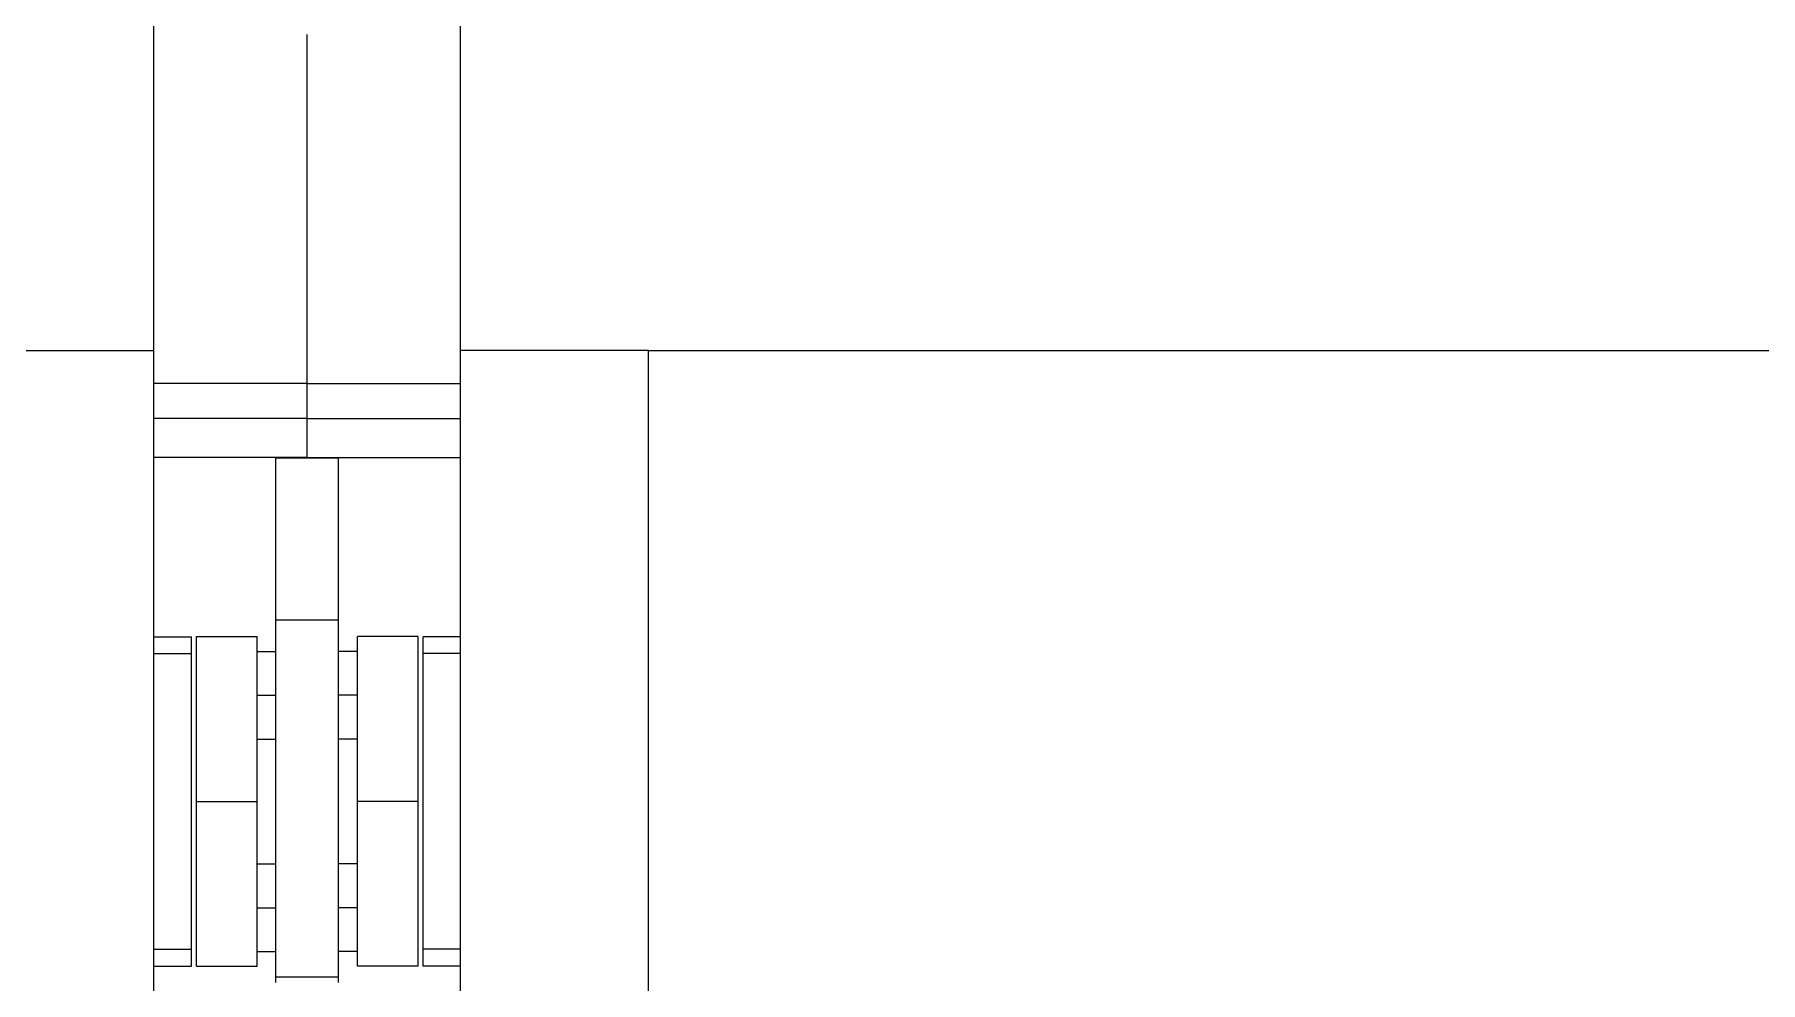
# Model space of a CAD drawing. Header units: millimetres. Extents: x -46169 to 237885, y -84465 to 18123.
# Drawn here: x 165883.6 to 166159.2, y -80604.2 to -80452.9 of the extents above; entities that cross this region are included whole.
import ezdxf

# ---------------------------------------------------------------- set-up
doc = ezdxf.new("R2010")
doc.units = ezdxf.units.MM
doc.header["$MEASUREMENT"] = 0
doc.linetypes.add('Wipeout_Contour', pattern=[1000, 0, -1000])
doc.layers.add('New_A-20-M_Floor_Slab', color=7, linetype='Continuous')
doc.layers.add('New_A-35-M_FFE_Fixed', color=7, linetype='Continuous')
doc.layers.add('New_A-35-M_FFE_Fixed_Pen_No__1', color=7, linetype='Continuous', lineweight=13)
doc.layers.add('New_A-35-M_FFE_Fixed_Pen_No__93', color=8, linetype='Continuous', lineweight=13)

# ---------------------------------------------------------------- blocks, each defined once
blk = doc.blocks.new('Section Elem_134_3', base_point=(129666.67, -84332.61))
at = {"color": 254, "linetype": 'Wipeout_Contour', "lineweight": 0, "ltscale": 2951090.081569894}
blk.add_wipeout([(165902.61, -80601.62), (165902.61, -80615.11), (165922.11, -80615.11), (165922.11, -80599.29), (165919.11, -80599.29), (165919.11, -80601.65), (165909.42, -80601.65), (165909.42, -80549.01), (165919.11, -80549.01), (165919.11, -80551.38), (165922.11, -80551.38), (165922.11, -80520.4), (165902.61, -80520.4), (165902.61, -80549.04), (165908.61, -80549.04), (165908.61, -80601.62)], dxfattribs=at).dxf.layer = 'New_A-20-M_Floor_Slab'
at = {"color": 254, "linetype": 'Wipeout_Contour', "lineweight": 0, "ltscale": 2951491.41101652}
blk.add_wipeout([(165932.11, -80599.29), (165932.11, -80615.11), (165951.61, -80615.11), (165951.61, -80601.62), (165945.61, -80601.62), (165945.61, -80549.04), (165951.61, -80549.04), (165951.61, -80520.4), (165932.11, -80520.4), (165932.11, -80551.38), (165935.11, -80551.38), (165935.11, -80549.01), (165944.8, -80549.01), (165944.8, -80601.65), (165935.11, -80601.65), (165935.11, -80599.29)], dxfattribs=at).dxf.layer = 'New_A-20-M_Floor_Slab'
at = {"color": 254, "linetype": 'Wipeout_Contour', "lineweight": 0, "ltscale": 737802.494623}
blk.add_wipeout([(165919.11, -80565.38), (165919.11, -80585.29), (165922.11, -80585.29), (165922.11, -80565.38)], dxfattribs=at).dxf.layer = 'New_A-20-M_Floor_Slab'
at = {"color": 254, "linetype": 'Wipeout_Contour', "lineweight": 0, "ltscale": 737849.271083}
blk.add_wipeout([(165932.11, -80565.38), (165932.11, -80585.29), (165935.11, -80585.29), (165935.11, -80565.38)], dxfattribs=at).dxf.layer = 'New_A-20-M_Floor_Slab'
blk = doc.blocks.new('Section Elem_148_3', base_point=(129666.67, -84332.61))
at = {"color": 254, "linetype": 'Wipeout_Contour', "lineweight": 0, "ltscale": 922162.260808}
blk.add_wipeout([(165927.11, -80520.4), (165922.11, -80520.4), (165922.11, -80520.48), (165932.11, -80520.48), (165932.11, -80520.4)], dxfattribs=at).dxf.layer = 'New_A-35-M_FFE_Fixed'
at = {"color": 254, "linetype": 'Wipeout_Contour', "lineweight": 0, "ltscale": 737758.970292}
blk.add_wipeout([(165932.11, -80538.96), (165932.11, -80535.1), (165922.11, -80535.1), (165922.11, -80538.96)], dxfattribs=at).dxf.layer = 'New_A-35-M_FFE_Fixed'
at = {"color": 254, "linetype": 'Wipeout_Contour', "lineweight": 0, "ltscale": 737703.039764}
blk.add_wipeout([(165902.61, -80549.56), (165908.61, -80549.56), (165908.61, -80549.04), (165902.61, -80549.04)], dxfattribs=at).dxf.layer = 'New_A-35-M_FFE_Fixed'
at = {"color": 254, "linetype": 'Wipeout_Contour', "lineweight": 0, "ltscale": 922204.699351}
blk.add_wipeout([(165919.11, -80553.43), (165922.11, -80553.43), (165922.11, -80552.92), (165922.11, -80551.91), (165919.11, -80551.91)], dxfattribs=at).dxf.layer = 'New_A-35-M_FFE_Fixed'
at = {"color": 254, "linetype": 'Wipeout_Contour', "lineweight": 0, "ltscale": 737770.528839}
blk.add_wipeout([(165919.11, -80555.7), (165919.11, -80558.38), (165922.11, -80558.38), (165922.11, -80555.7)], dxfattribs=at).dxf.layer = 'New_A-35-M_FFE_Fixed'
at = {"color": 254, "linetype": 'Wipeout_Contour', "lineweight": 0, "ltscale": 737782.842107}
blk.add_wipeout([(165919.11, -80564.84), (165922.11, -80564.84), (165922.11, -80563.33), (165919.11, -80563.33)], dxfattribs=at).dxf.layer = 'New_A-35-M_FFE_Fixed'
at = {"color": 254, "linetype": 'Wipeout_Contour', "lineweight": 0, "ltscale": 737825.458228}
blk.add_wipeout([(165919.11, -80587.34), (165919.11, -80589.61), (165922.11, -80589.61), (165922.11, -80587.34)], dxfattribs=at).dxf.layer = 'New_A-35-M_FFE_Fixed'
at = {"color": 254, "linetype": 'Wipeout_Contour', "lineweight": 0, "ltscale": 737838.790276}
blk.add_wipeout([(165919.11, -80594.97), (165919.11, -80597.24), (165922.11, -80597.24), (165922.11, -80594.97)], dxfattribs=at).dxf.layer = 'New_A-35-M_FFE_Fixed'
at = {"color": 254, "linetype": 'Wipeout_Contour', "lineweight": 0, "ltscale": 737794.016519}
blk.add_wipeout([(165908.61, -80601.11), (165902.61, -80601.11), (165902.61, -80601.62), (165908.61, -80601.62)], dxfattribs=at).dxf.layer = 'New_A-35-M_FFE_Fixed'
at = {"color": 254, "linetype": 'Wipeout_Contour', "lineweight": 0, "ltscale": 737875.593124}
blk.add_wipeout([(165922.11, -80603.32), (165922.11, -80604.23), (165932.11, -80604.23), (165932.11, -80603.32)], dxfattribs=at).dxf.layer = 'New_A-35-M_FFE_Fixed'
at = {"color": 254, "linetype": 'Wipeout_Contour', "lineweight": 0, "ltscale": 737734.626789}
blk.add_wipeout([(165932.11, -80525.7), (165932.11, -80520.48), (165922.11, -80520.48), (165922.11, -80525.7)], dxfattribs=at).dxf.layer = 'New_A-35-M_FFE_Fixed'
at = {"color": 254, "linetype": 'Wipeout_Contour', "lineweight": 0, "ltscale": 737751.690749}
blk.add_wipeout([(165932.11, -80535.1), (165932.11, -80530.63), (165922.11, -80530.63), (165922.11, -80535.1)], dxfattribs=at).dxf.layer = 'New_A-35-M_FFE_Fixed'
at = {"color": 254, "linetype": 'Wipeout_Contour', "lineweight": 0, "ltscale": 737765.094683}
blk.add_wipeout([(165932.11, -80542.11), (165932.11, -80538.96), (165922.11, -80538.96), (165922.11, -80542.11)], dxfattribs=at).dxf.layer = 'New_A-35-M_FFE_Fixed'
at = {"color": 254, "linetype": 'Wipeout_Contour', "lineweight": 0, "ltscale": 737761.105232}
blk.add_wipeout([(165919.11, -80551.91), (165922.11, -80551.91), (165922.11, -80551.38), (165919.11, -80551.38)], dxfattribs=at).dxf.layer = 'New_A-35-M_FFE_Fixed'
at = {"color": 254, "linetype": 'Wipeout_Contour', "lineweight": 0, "ltscale": 737766.205191}
blk.add_wipeout([(165919.11, -80553.43), (165919.11, -80555.7), (165922.11, -80555.7), (165922.11, -80553.43)], dxfattribs=at).dxf.layer = 'New_A-35-M_FFE_Fixed'
at = {"color": 254, "linetype": 'Wipeout_Contour', "lineweight": 0, "ltscale": 737779.532698}
blk.add_wipeout([(165922.11, -80561.05), (165919.11, -80561.05), (165919.11, -80563.33), (165922.11, -80563.33)], dxfattribs=at).dxf.layer = 'New_A-35-M_FFE_Fixed'
at = {"color": 254, "linetype": 'Wipeout_Contour', "lineweight": 0, "ltscale": 737784.63317}
blk.add_wipeout([(165919.11, -80564.84), (165919.11, -80565.38), (165922.11, -80565.38), (165922.11, -80564.84)], dxfattribs=at).dxf.layer = 'New_A-35-M_FFE_Fixed'
at = {"color": 254, "linetype": 'Wipeout_Contour', "lineweight": 0, "ltscale": 737822.147992}
blk.add_wipeout([(165919.11, -80587.34), (165922.11, -80587.34), (165922.11, -80585.82), (165919.11, -80585.82)], dxfattribs=at).dxf.layer = 'New_A-35-M_FFE_Fixed'
at = {"color": 254, "linetype": 'Wipeout_Contour', "lineweight": 0, "ltscale": 737834.464942}
blk.add_wipeout([(165919.11, -80592.29), (165919.11, -80594.97), (165922.11, -80594.97), (165922.11, -80592.29)], dxfattribs=at).dxf.layer = 'New_A-35-M_FFE_Fixed'
at = {"color": 254, "linetype": 'Wipeout_Contour', "lineweight": 0, "ltscale": 922303.284828}
blk.add_wipeout([(165922.11, -80597.24), (165919.11, -80597.24), (165919.11, -80598.75), (165922.11, -80598.75), (165922.11, -80597.66)], dxfattribs=at).dxf.layer = 'New_A-35-M_FFE_Fixed'
at = {"color": 254, "linetype": 'Wipeout_Contour', "lineweight": 0, "ltscale": 737791.679471}
blk.add_wipeout([(165908.61, -80598.94), (165902.61, -80598.94), (165902.61, -80601.11), (165908.61, -80601.11)], dxfattribs=at).dxf.layer = 'New_A-35-M_FFE_Fixed'
at = {"color": 254, "linetype": 'Wipeout_Contour', "lineweight": 0, "ltscale": 737743.488834}
blk.add_wipeout([(165932.11, -80525.7), (165922.11, -80525.7), (165922.11, -80530.63), (165932.11, -80530.63)], dxfattribs=at).dxf.layer = 'New_A-35-M_FFE_Fixed'
at = {"color": 254, "linetype": 'Wipeout_Contour', "lineweight": 0, "ltscale": 737769.868057}
blk.add_wipeout([(165932.11, -80544.43), (165932.11, -80542.11), (165922.11, -80542.11), (165922.11, -80544.43)], dxfattribs=at).dxf.layer = 'New_A-35-M_FFE_Fixed'
at = {"color": 254, "linetype": 'Wipeout_Contour', "lineweight": 0, "ltscale": 737748.527186}
blk.add_wipeout([(165908.61, -80598.94), (165908.61, -80551.72), (165902.61, -80551.72), (165902.61, -80598.94)], dxfattribs=at).dxf.layer = 'New_A-35-M_FFE_Fixed'
at = {"color": 254, "linetype": 'Wipeout_Contour', "lineweight": 0, "ltscale": 737775.208837}
blk.add_wipeout([(165919.11, -80558.38), (165919.11, -80561.05), (165922.11, -80561.05), (165922.11, -80558.38)], dxfattribs=at).dxf.layer = 'New_A-35-M_FFE_Fixed'
at = {"color": 254, "linetype": 'Wipeout_Contour', "lineweight": 0, "ltscale": 737820.356529}
blk.add_wipeout([(165919.11, -80585.29), (165919.11, -80585.82), (165922.11, -80585.82), (165922.11, -80585.29)], dxfattribs=at).dxf.layer = 'New_A-35-M_FFE_Fixed'
at = {"color": 254, "linetype": 'Wipeout_Contour', "lineweight": 0, "ltscale": 922288.395717}
blk.add_wipeout([(165919.11, -80589.61), (165919.11, -80592.29), (165922.11, -80592.29), (165922.11, -80591.39), (165922.11, -80589.61)], dxfattribs=at).dxf.layer = 'New_A-35-M_FFE_Fixed'
at = {"color": 254, "linetype": 'Wipeout_Contour', "lineweight": 0, "ltscale": 737843.892487}
blk.add_wipeout([(165919.11, -80598.75), (165919.11, -80599.29), (165922.11, -80599.29), (165922.11, -80598.75)], dxfattribs=at).dxf.layer = 'New_A-35-M_FFE_Fixed'
at = {"color": 254, "linetype": 'Wipeout_Contour', "lineweight": 0, "ltscale": 737773.137744}
blk.add_wipeout([(165932.11, -80545.85), (165932.11, -80544.43), (165922.11, -80544.43), (165922.11, -80545.85)], dxfattribs=at).dxf.layer = 'New_A-35-M_FFE_Fixed'
at = {"color": 254, "linetype": 'Wipeout_Contour', "lineweight": 0, "ltscale": 737705.375646}
blk.add_wipeout([(165902.61, -80551.72), (165908.61, -80551.72), (165908.61, -80549.56), (165902.61, -80549.56)], dxfattribs=at).dxf.layer = 'New_A-35-M_FFE_Fixed'
at = {"color": 254, "linetype": 'Wipeout_Contour', "lineweight": 0, "ltscale": 737794.858609}
blk.add_wipeout([(165932.11, -80561.63), (165932.11, -80553.51), (165922.11, -80553.51), (165922.11, -80561.63)], dxfattribs=at).dxf.layer = 'New_A-35-M_FFE_Fixed'
at = {"color": 254, "linetype": 'Wipeout_Contour', "lineweight": 0, "ltscale": 737845.626089}
blk.add_wipeout([(165922.11, -80591.39), (165932.11, -80591.39), (165932.11, -80581.87), (165922.11, -80581.87)], dxfattribs=at).dxf.layer = 'New_A-35-M_FFE_Fixed'
at = {"color": 254, "linetype": 'Wipeout_Contour', "lineweight": 0, "ltscale": 737804.732003}
blk.add_wipeout([(165919.11, -80593.94), (165919.11, -80585.4), (165909.42, -80585.4), (165909.42, -80593.94)], dxfattribs=at).dxf.layer = 'New_A-35-M_FFE_Fixed'
at = {"color": 254, "linetype": 'Wipeout_Contour', "lineweight": 0, "ltscale": 737865.955752}
blk.add_wipeout([(165932.11, -80598.86), (165932.11, -80597.66), (165922.11, -80597.66), (165922.11, -80598.86)], dxfattribs=at).dxf.layer = 'New_A-35-M_FFE_Fixed'
at = {"layer": 'New_A-35-M_FFE_Fixed_Pen_No__93', "linetype": 'Continuous'}
blk.add_line((165919.11, -80592.29), (165922.11, -80592.29), dxfattribs=at)
at = {"color": 254, "linetype": 'Wipeout_Contour', "lineweight": 0, "ltscale": 737683.803435}
blk.add_wipeout([(165902.61, -80503.33), (165872.61, -80503.33), (165872.61, -80647.33), (165902.61, -80647.33)], dxfattribs=at).dxf.layer = 'New_A-35-M_FFE_Fixed'
at = {"color": 254, "linetype": 'Wipeout_Contour', "lineweight": 0, "ltscale": 737774.799158}
blk.add_wipeout([(165932.11, -80546.33), (165932.11, -80545.85), (165922.11, -80545.85), (165922.11, -80546.33)], dxfattribs=at).dxf.layer = 'New_A-35-M_FFE_Fixed'
at = {"color": 254, "linetype": 'Wipeout_Contour', "lineweight": 0, "ltscale": 737828.251169}
blk.add_wipeout([(165932.11, -80581.87), (165932.11, -80571.51), (165922.11, -80571.51), (165922.11, -80581.87)], dxfattribs=at).dxf.layer = 'New_A-35-M_FFE_Fixed'
at = {"color": 254, "linetype": 'Wipeout_Contour', "lineweight": 0, "ltscale": 737788.470107}
blk.add_wipeout([(165919.11, -80575.33), (165909.42, -80575.33), (165909.42, -80585.4), (165919.11, -80585.4)], dxfattribs=at).dxf.layer = 'New_A-35-M_FFE_Fixed'
at = {"color": 254, "linetype": 'Wipeout_Contour', "lineweight": 0, "ltscale": 737817.179301}
blk.add_wipeout([(165909.42, -80593.94), (165909.42, -80599.65), (165919.11, -80599.65), (165919.11, -80593.94)], dxfattribs=at).dxf.layer = 'New_A-35-M_FFE_Fixed'
at = {"color": 254, "linetype": 'Wipeout_Contour', "lineweight": 0, "ltscale": 737870.90081}
blk.add_wipeout([(165932.11, -80603.32), (165932.11, -80598.86), (165922.11, -80598.86), (165922.11, -80603.32)], dxfattribs=at).dxf.layer = 'New_A-35-M_FFE_Fixed'
at = {"layer": 'New_A-35-M_FFE_Fixed_Pen_No__93', "linetype": 'Continuous'}
for p, q in [((165909.42, -80593.94), (165909.42, -80585.4)), ((165919.11, -80585.29), (165922.11, -80585.29)), ((165919.11, -80593.94), (165919.11, -80585.4))]:
    blk.add_line(p, q, dxfattribs=at)
at = {"color": 254, "linetype": 'Wipeout_Contour', "lineweight": 0, "ltscale": 1104929.936406459}
blk.add_wipeout([(165401.61, -80346.96), (165401.61, -80503.33), (165431.61, -80503.33), (165872.61, -80503.33), (165902.61, -80503.33), (165902.61, -80346.96)], dxfattribs=at).dxf.layer = 'New_A-35-M_FFE_Fixed'
at = {"color": 254, "linetype": 'Wipeout_Contour', "lineweight": 0, "ltscale": 737669.418372}
blk.add_wipeout([(165902.61, -80511.45), (165927.11, -80511.45), (165927.11, -80510.54), (165902.61, -80510.54)], dxfattribs=at).dxf.layer = 'New_A-35-M_FFE_Fixed'
at = {"color": 254, "linetype": 'Wipeout_Contour', "lineweight": 0, "ltscale": 737680.412828}
blk.add_wipeout([(165902.61, -80520.4), (165927.11, -80520.4), (165927.11, -80514.18), (165902.61, -80514.18)], dxfattribs=at).dxf.layer = 'New_A-35-M_FFE_Fixed'
at = {"color": 254, "linetype": 'Wipeout_Contour', "lineweight": 0, "ltscale": 737776.838181}
blk.add_wipeout([(165922.11, -80546.33), (165922.11, -80548.19), (165932.11, -80548.19), (165932.11, -80546.33)], dxfattribs=at).dxf.layer = 'New_A-35-M_FFE_Fixed'
at = {"color": 254, "linetype": 'Wipeout_Contour', "lineweight": 0, "ltscale": 737810.574894}
blk.add_wipeout([(165922.11, -80571.51), (165932.11, -80571.51), (165932.11, -80561.63), (165922.11, -80561.63)], dxfattribs=at).dxf.layer = 'New_A-35-M_FFE_Fixed'
at = {"color": 254, "linetype": 'Wipeout_Contour', "lineweight": 0, "ltscale": 737770.870001}
blk.add_wipeout([(165919.11, -80575.33), (165919.11, -80565.26), (165909.42, -80565.26), (165909.42, -80575.33)], dxfattribs=at).dxf.layer = 'New_A-35-M_FFE_Fixed'
at = {"color": 254, "linetype": 'Wipeout_Contour', "lineweight": 0, "ltscale": 737823.916083}
blk.add_wipeout([(165909.42, -80599.65), (165909.42, -80601.65), (165919.11, -80601.65), (165919.11, -80599.65)], dxfattribs=at).dxf.layer = 'New_A-35-M_FFE_Fixed'
at = {"layer": 'New_A-35-M_FFE_Fixed_Pen_No__93', "linetype": 'Continuous'}
for p, q in [((165927.11, -80520.4), (165902.61, -80520.4)), ((165909.42, -80575.33), (165919.11, -80575.33)), ((165909.42, -80585.4), (165909.42, -80575.33)), ((165919.11, -80585.4), (165919.11, -80575.33)), ((165909.42, -80599.65), (165909.42, -80593.94)), ((165919.11, -80599.65), (165919.11, -80593.94)), ((165902.61, -80598.94), (165908.61, -80598.94)), ((165908.61, -80601.11), (165908.61, -80598.94)), ((165908.61, -80601.62), (165908.61, -80601.11)), ((165909.42, -80601.65), (165909.42, -80599.65)), ((165919.11, -80599.29), (165922.11, -80599.29)), ((165919.11, -80601.65), (165919.11, -80599.65)), ((165902.61, -80601.62), (165908.61, -80601.62)), ((165909.42, -80601.65), (165919.11, -80601.65))]:
    blk.add_line(p, q, dxfattribs=at)
at = {"color": 254, "linetype": 'Wipeout_Contour', "lineweight": 0, "ltscale": 737610.2031}
blk.add_wipeout([(165927.11, -80473.58), (165902.61, -80473.58), (165902.61, -80480.58), (165927.11, -80480.58)], dxfattribs=at).dxf.layer = 'New_A-35-M_FFE_Fixed'
at = {"color": 254, "linetype": 'Wipeout_Contour', "lineweight": 0, "ltscale": 737634.687684}
blk.add_wipeout([(165927.11, -80487.59), (165902.61, -80487.59), (165902.61, -80494.61), (165927.11, -80494.61)], dxfattribs=at).dxf.layer = 'New_A-35-M_FFE_Fixed'
at = {"color": 254, "linetype": 'Wipeout_Contour', "lineweight": 0, "ltscale": 737674.781684}
blk.add_wipeout([(165902.61, -80514.18), (165927.11, -80514.18), (165927.11, -80513.95), (165902.61, -80513.95)], dxfattribs=at).dxf.layer = 'New_A-35-M_FFE_Fixed'
at = {"color": 254, "linetype": 'Wipeout_Contour', "lineweight": 0, "ltscale": 737782.588711}
blk.add_wipeout([(165932.11, -80552.92), (165932.11, -80548.19), (165922.11, -80548.19), (165922.11, -80552.92)], dxfattribs=at).dxf.layer = 'New_A-35-M_FFE_Fixed'
at = {"color": 254, "linetype": 'Wipeout_Contour', "lineweight": 0, "ltscale": 737754.611139}
blk.add_wipeout([(165919.11, -80565.26), (165919.11, -80556.72), (165909.42, -80556.72), (165909.42, -80565.26)], dxfattribs=at).dxf.layer = 'New_A-35-M_FFE_Fixed'
at = {"layer": 'New_A-35-M_FFE_Fixed_Pen_No__93', "linetype": 'Continuous'}
for p, q in [((165919.11, -80558.38), (165922.11, -80558.38)), ((165909.42, -80575.33), (165909.42, -80565.26)), ((165919.11, -80575.33), (165919.11, -80565.26)), ((165919.11, -80565.38), (165922.11, -80565.38))]:
    blk.add_line(p, q, dxfattribs=at)
at = {"color": 254, "linetype": 'Wipeout_Contour', "lineweight": 0, "ltscale": 737598.023565}
blk.add_wipeout([(165927.11, -80466.62), (165902.61, -80466.62), (165902.61, -80473.58), (165927.11, -80473.58)], dxfattribs=at).dxf.layer = 'New_A-35-M_FFE_Fixed'
at = {"color": 254, "linetype": 'Wipeout_Contour', "lineweight": 0, "ltscale": 737622.43336}
blk.add_wipeout([(165927.11, -80480.58), (165902.61, -80480.58), (165902.61, -80487.59), (165927.11, -80487.59)], dxfattribs=at).dxf.layer = 'New_A-35-M_FFE_Fixed'
at = {"color": 254, "linetype": 'Wipeout_Contour', "lineweight": 0, "ltscale": 737646.939373}
blk.add_wipeout([(165927.11, -80494.61), (165902.61, -80494.61), (165902.61, -80501.63), (165927.11, -80501.63)], dxfattribs=at).dxf.layer = 'New_A-35-M_FFE_Fixed'
at = {"color": 254, "linetype": 'Wipeout_Contour', "lineweight": 0, "ltscale": 737673.381464}
blk.add_wipeout([(165902.61, -80513.55), (165927.11, -80513.55), (165927.11, -80512.98), (165902.61, -80512.98)], dxfattribs=at).dxf.layer = 'New_A-35-M_FFE_Fixed'
at = {"color": 254, "linetype": 'Wipeout_Contour', "lineweight": 0, "ltscale": 737742.168128}
blk.add_wipeout([(165909.42, -80551.02), (165909.42, -80556.72), (165919.11, -80556.72), (165919.11, -80551.02)], dxfattribs=at).dxf.layer = 'New_A-35-M_FFE_Fixed'
at = {"layer": 'New_A-35-M_FFE_Fixed_Pen_No__93', "linetype": 'Continuous'}
for p, q in [((165909.42, -80565.26), (165909.42, -80556.72)), ((165919.11, -80565.26), (165919.11, -80556.72))]:
    blk.add_line(p, q, dxfattribs=at)
at = {"color": 254, "linetype": 'Wipeout_Contour', "lineweight": 0, "ltscale": 737585.921287}
blk.add_wipeout([(165927.11, -80459.71), (165902.61, -80459.71), (165902.61, -80466.62), (165927.11, -80466.62)], dxfattribs=at).dxf.layer = 'New_A-35-M_FFE_Fixed'
at = {"color": 254, "linetype": 'Wipeout_Contour', "lineweight": 0, "ltscale": 922062.48791}
blk.add_wipeout([(165902.61, -80508.61), (165927.11, -80508.61), (165927.11, -80501.63), (165902.61, -80501.63), (165902.61, -80503.33)], dxfattribs=at).dxf.layer = 'New_A-35-M_FFE_Fixed'
at = {"color": 254, "linetype": 'Wipeout_Contour', "lineweight": 0, "ltscale": 737672.267142}
blk.add_wipeout([(165902.61, -80512.98), (165927.11, -80512.98), (165927.11, -80512.27), (165902.61, -80512.27)], dxfattribs=at).dxf.layer = 'New_A-35-M_FFE_Fixed'
at = {"color": 254, "linetype": 'Wipeout_Contour', "lineweight": 0, "ltscale": 737735.434372}
blk.add_wipeout([(165909.42, -80551.02), (165919.11, -80551.02), (165919.11, -80549.01), (165909.42, -80549.01)], dxfattribs=at).dxf.layer = 'New_A-35-M_FFE_Fixed'
at = {"layer": 'New_A-35-M_FFE_Fixed_Pen_No__93', "linetype": 'Continuous'}
for p, q in [((165872.61, -80503.33), (165902.61, -80503.33)), ((165902.61, -80549.04), (165908.61, -80549.04)), ((165908.61, -80549.56), (165908.61, -80549.04)), ((165908.61, -80551.72), (165908.61, -80549.56)), ((165909.42, -80551.02), (165909.42, -80549.01)), ((165909.42, -80549.01), (165919.11, -80549.01)), ((165909.42, -80556.72), (165909.42, -80551.02)), ((165919.11, -80551.02), (165919.11, -80549.01)), ((165919.11, -80556.72), (165919.11, -80551.02)), ((165919.11, -80551.38), (165922.11, -80551.38)), ((165902.61, -80551.72), (165908.61, -80551.72)), ((165908.61, -80598.94), (165908.61, -80551.72))]:
    blk.add_line(p, q, dxfattribs=at)
at = {"color": 254, "linetype": 'Wipeout_Contour', "lineweight": 0, "ltscale": 737573.922626}
blk.add_wipeout([(165927.11, -80452.87), (165902.61, -80452.87), (165902.61, -80459.71), (165927.11, -80459.71)], dxfattribs=at).dxf.layer = 'New_A-35-M_FFE_Fixed'
at = {"color": 254, "linetype": 'Wipeout_Contour', "lineweight": 0, "ltscale": 737666.109122}
blk.add_wipeout([(165902.61, -80509.58), (165927.11, -80509.58), (165927.11, -80508.61), (165902.61, -80508.61)], dxfattribs=at).dxf.layer = 'New_A-35-M_FFE_Fixed'
at = {"color": 254, "linetype": 'Wipeout_Contour', "lineweight": 0, "ltscale": 737670.92932}
blk.add_wipeout([(165902.61, -80512.27), (165927.11, -80512.27), (165927.11, -80511.45), (165902.61, -80511.45)], dxfattribs=at).dxf.layer = 'New_A-35-M_FFE_Fixed'
at = {"layer": 'New_A-35-M_FFE_Fixed_Pen_No__93', "linetype": 'Continuous'}
blk.add_line((165902.61, -80503.33), (165902.61, -80346.96), dxfattribs=at)
at = {"color": 254, "linetype": 'Wipeout_Contour', "lineweight": 0, "ltscale": 737667.791209}
blk.add_wipeout([(165902.61, -80510.54), (165927.11, -80510.54), (165927.11, -80509.58), (165902.61, -80509.58)], dxfattribs=at).dxf.layer = 'New_A-35-M_FFE_Fixed'
at = {"color": 254, "linetype": 'Wipeout_Contour', "lineweight": 0, "ltscale": 737674.230302}
blk.add_wipeout([(165902.61, -80513.95), (165927.11, -80513.95), (165927.11, -80513.55), (165902.61, -80513.55)], dxfattribs=at).dxf.layer = 'New_A-35-M_FFE_Fixed'
at = {"layer": 'New_A-35-M_FFE_Fixed_Pen_No__93', "linetype": 'Continuous'}
for p, q in [((165902.61, -80647.33), (165902.61, -80503.33)), ((165927.11, -80508.61), (165902.61, -80508.61)), ((165927.11, -80514.18), (165902.61, -80514.18))]:
    blk.add_line(p, q, dxfattribs=at)
blk = doc.blocks.new('Section Elem_149_3', base_point=(129666.67, -84332.61))
at = {"layer": 'New_A-35-M_FFE_Fixed_Pen_No__1', "linetype": 'Continuous'}
for p, q in [((165922.11, -80520.48), (165922.11, -80520.4)), ((165922.11, -80525.7), (165922.11, -80520.48)), ((165922.11, -80530.63), (165922.11, -80525.7)), ((165932.11, -80530.63), (165932.11, -80525.7)), ((165922.11, -80535.1), (165922.11, -80530.63)), ((165932.11, -80535.1), (165932.11, -80530.63)), ((165922.11, -80538.96), (165922.11, -80535.1)), ((165932.11, -80538.96), (165932.11, -80535.1)), ((165922.11, -80542.11), (165922.11, -80538.96)), ((165932.11, -80542.11), (165932.11, -80538.96)), ((165922.11, -80544.43), (165922.11, -80542.11)), ((165932.11, -80544.43), (165932.11, -80542.11)), ((165922.11, -80545.85), (165922.11, -80544.43)), ((165922.11, -80546.33), (165922.11, -80545.85)), ((165932.11, -80545.85), (165932.11, -80544.43)), ((165932.11, -80546.33), (165932.11, -80545.85)), ((165922.11, -80548.19), (165922.11, -80546.33)), ((165922.11, -80546.33), (165932.11, -80546.33)), ((165932.11, -80548.19), (165932.11, -80546.33)), ((165922.11, -80571.51), (165922.11, -80561.63)), ((165922.11, -80581.87), (165922.11, -80571.51)), ((165932.11, -80581.87), (165932.11, -80571.51)), ((165922.11, -80604.23), (165922.11, -80603.32)), ((165922.11, -80603.32), (165932.11, -80603.32)), ((165932.11, -80604.23), (165932.11, -80603.32))]:
    blk.add_line(p, q, dxfattribs=at)
at = {"color": 254, "linetype": 'Wipeout_Contour', "lineweight": 0, "ltscale": 737857.770961}
blk.add_wipeout([(165945.61, -80549.04), (165945.61, -80549.56), (165951.61, -80549.56), (165951.61, -80549.04)], dxfattribs=at).dxf.layer = 'New_A-35-M_FFE_Fixed'
at = {"color": 254, "linetype": 'Wipeout_Contour', "lineweight": 0, "ltscale": 737809.674901}
blk.add_wipeout([(165932.11, -80553.43), (165935.11, -80553.43), (165935.11, -80551.91), (165932.11, -80551.91)], dxfattribs=at).dxf.layer = 'New_A-35-M_FFE_Fixed'
at = {"color": 254, "linetype": 'Wipeout_Contour', "lineweight": 0, "ltscale": 922272.14136}
blk.add_wipeout([(165932.11, -80558.38), (165935.11, -80558.38), (165935.11, -80556.38), (165935.11, -80555.7), (165932.11, -80555.7)], dxfattribs=at).dxf.layer = 'New_A-35-M_FFE_Fixed'
at = {"color": 254, "linetype": 'Wipeout_Contour', "lineweight": 0, "ltscale": 737829.619754}
blk.add_wipeout([(165932.11, -80564.84), (165935.11, -80564.84), (165935.11, -80563.33), (165932.11, -80563.33)], dxfattribs=at).dxf.layer = 'New_A-35-M_FFE_Fixed'
at = {"color": 254, "linetype": 'Wipeout_Contour', "lineweight": 0, "ltscale": 737872.233172}
blk.add_wipeout([(165932.11, -80589.61), (165935.11, -80589.61), (165935.11, -80587.34), (165932.11, -80587.34)], dxfattribs=at).dxf.layer = 'New_A-35-M_FFE_Fixed'
at = {"color": 254, "linetype": 'Wipeout_Contour', "lineweight": 0, "ltscale": 737885.564236}
blk.add_wipeout([(165935.11, -80594.97), (165932.11, -80594.97), (165932.11, -80597.24), (165935.11, -80597.24)], dxfattribs=at).dxf.layer = 'New_A-35-M_FFE_Fixed'
at = {"color": 254, "linetype": 'Wipeout_Contour', "lineweight": 0, "ltscale": 737948.728641}
blk.add_wipeout([(165951.61, -80601.11), (165945.61, -80601.11), (165945.61, -80601.62), (165951.61, -80601.62)], dxfattribs=at).dxf.layer = 'New_A-35-M_FFE_Fixed'
at = {"color": 254, "linetype": 'Wipeout_Contour', "lineweight": 0, "ltscale": 737807.884256}
blk.add_wipeout([(165932.11, -80551.38), (165932.11, -80551.91), (165935.11, -80551.91), (165935.11, -80551.38)], dxfattribs=at).dxf.layer = 'New_A-35-M_FFE_Fixed'
at = {"color": 254, "linetype": 'Wipeout_Contour', "lineweight": 0, "ltscale": 737812.983799}
blk.add_wipeout([(165935.11, -80553.43), (165932.11, -80553.43), (165932.11, -80555.7), (165935.11, -80555.7)], dxfattribs=at).dxf.layer = 'New_A-35-M_FFE_Fixed'
at = {"color": 254, "linetype": 'Wipeout_Contour', "lineweight": 0, "ltscale": 737826.310554}
blk.add_wipeout([(165932.11, -80563.33), (165935.11, -80563.33), (165935.11, -80561.05), (165932.11, -80561.05)], dxfattribs=at).dxf.layer = 'New_A-35-M_FFE_Fixed'
at = {"color": 254, "linetype": 'Wipeout_Contour', "lineweight": 0, "ltscale": 922290.351393}
blk.add_wipeout([(165932.11, -80565.38), (165935.11, -80565.38), (165935.11, -80565.26), (165935.11, -80564.84), (165932.11, -80564.84)], dxfattribs=at).dxf.layer = 'New_A-35-M_FFE_Fixed'
at = {"color": 254, "linetype": 'Wipeout_Contour', "lineweight": 0, "ltscale": 737868.923147}
blk.add_wipeout([(165935.11, -80585.82), (165932.11, -80585.82), (165932.11, -80587.34), (165935.11, -80587.34)], dxfattribs=at).dxf.layer = 'New_A-35-M_FFE_Fixed'
at = {"color": 254, "linetype": 'Wipeout_Contour', "lineweight": 0, "ltscale": 922352.840898}
blk.add_wipeout([(165935.11, -80592.29), (165932.11, -80592.29), (165932.11, -80594.97), (165935.11, -80594.97), (165935.11, -80594.28)], dxfattribs=at).dxf.layer = 'New_A-35-M_FFE_Fixed'
at = {"color": 254, "linetype": 'Wipeout_Contour', "lineweight": 0, "ltscale": 737888.874609}
blk.add_wipeout([(165935.11, -80597.24), (165932.11, -80597.24), (165932.11, -80598.75), (165935.11, -80598.75)], dxfattribs=at).dxf.layer = 'New_A-35-M_FFE_Fixed'
at = {"color": 254, "linetype": 'Wipeout_Contour', "lineweight": 0, "ltscale": 737946.392082}
blk.add_wipeout([(165951.61, -80598.94), (165945.61, -80598.94), (165945.61, -80601.11), (165951.61, -80601.11)], dxfattribs=at).dxf.layer = 'New_A-35-M_FFE_Fixed'
at = {"color": 254, "linetype": 'Wipeout_Contour', "lineweight": 0, "ltscale": 737787.242281}
blk.add_wipeout([(165922.11, -80553.51), (165932.11, -80553.51), (165932.11, -80552.92), (165922.11, -80552.92)], dxfattribs=at).dxf.layer = 'New_A-35-M_FFE_Fixed'
at = {"color": 254, "linetype": 'Wipeout_Contour', "lineweight": 0, "ltscale": 737903.248845}
blk.add_wipeout([(165945.61, -80598.94), (165951.61, -80598.94), (165951.61, -80551.72), (165945.61, -80551.72)], dxfattribs=at).dxf.layer = 'New_A-35-M_FFE_Fixed'
at = {"color": 254, "linetype": 'Wipeout_Contour', "lineweight": 0, "ltscale": 737821.986967}
blk.add_wipeout([(165935.11, -80558.38), (165932.11, -80558.38), (165932.11, -80561.05), (165935.11, -80561.05)], dxfattribs=at).dxf.layer = 'New_A-35-M_FFE_Fixed'
at = {"color": 254, "linetype": 'Wipeout_Contour', "lineweight": 0, "ltscale": 737867.131797}
blk.add_wipeout([(165932.11, -80585.29), (165932.11, -80585.82), (165935.11, -80585.82), (165935.11, -80585.29)], dxfattribs=at).dxf.layer = 'New_A-35-M_FFE_Fixed'
at = {"color": 254, "linetype": 'Wipeout_Contour', "lineweight": 0, "ltscale": 737876.557926}
blk.add_wipeout([(165932.11, -80592.29), (165935.11, -80592.29), (165935.11, -80589.61), (165932.11, -80589.61)], dxfattribs=at).dxf.layer = 'New_A-35-M_FFE_Fixed'
at = {"color": 254, "linetype": 'Wipeout_Contour', "lineweight": 0, "ltscale": 737890.666262}
blk.add_wipeout([(165935.11, -80598.75), (165932.11, -80598.75), (165932.11, -80599.29), (165935.11, -80599.29)], dxfattribs=at).dxf.layer = 'New_A-35-M_FFE_Fixed'
at = {"layer": 'New_A-35-M_FFE_Fixed_Pen_No__1', "linetype": 'Continuous'}
for p, q in [((165922.11, -80553.51), (165922.11, -80548.19)), ((165932.11, -80553.51), (165932.11, -80548.19)), ((165922.11, -80561.63), (165922.11, -80553.51)), ((165932.11, -80561.63), (165932.11, -80553.51)), ((165932.11, -80571.51), (165932.11, -80561.63))]:
    blk.add_line(p, q, dxfattribs=at)
at = {"color": 254, "linetype": 'Wipeout_Contour', "lineweight": 0, "ltscale": 737860.106354}
blk.add_wipeout([(165945.61, -80549.56), (165945.61, -80551.72), (165951.61, -80551.72), (165951.61, -80549.56)], dxfattribs=at).dxf.layer = 'New_A-35-M_FFE_Fixed'
at = {"color": 254, "linetype": 'Wipeout_Contour', "lineweight": 0, "ltscale": 737897.154575}
blk.add_wipeout([(165935.11, -80593.94), (165944.8, -80593.94), (165944.8, -80585.4), (165935.11, -80585.4)], dxfattribs=at).dxf.layer = 'New_A-35-M_FFE_Fixed'
at = {"color": 254, "linetype": 'Wipeout_Contour', "lineweight": 0, "ltscale": 737859.42789}
blk.add_wipeout([(165932.11, -80597.66), (165932.11, -80591.39), (165922.11, -80591.39), (165922.11, -80597.66)], dxfattribs=at).dxf.layer = 'New_A-35-M_FFE_Fixed'
at = {"layer": 'New_A-35-M_FFE_Fixed_Pen_No__1', "linetype": 'Continuous'}
for p, q in [((165922.11, -80591.39), (165922.11, -80581.87)), ((165932.11, -80591.39), (165932.11, -80581.87)), ((165922.11, -80598.86), (165922.11, -80591.39)), ((165932.11, -80598.86), (165932.11, -80591.39)), ((165935.11, -80592.29), (165932.11, -80592.29)), ((165922.11, -80603.32), (165922.11, -80598.86)), ((165932.11, -80603.32), (165932.11, -80598.86))]:
    blk.add_line(p, q, dxfattribs=at)
at = {"color": 254, "linetype": 'Wipeout_Contour', "lineweight": 0, "ltscale": 737968.05973}
blk.add_wipeout([(165951.61, -80503.33), (165951.61, -80647.33), (165981.61, -80647.33), (165981.61, -80503.33)], dxfattribs=at).dxf.layer = 'New_A-35-M_FFE_Fixed'
at = {"color": 254, "linetype": 'Wipeout_Contour', "lineweight": 0, "ltscale": 737880.894717}
blk.add_wipeout([(165935.11, -80575.33), (165935.11, -80585.4), (165944.8, -80585.4), (165944.8, -80575.33)], dxfattribs=at).dxf.layer = 'New_A-35-M_FFE_Fixed'
at = {"color": 254, "linetype": 'Wipeout_Contour', "lineweight": 0, "ltscale": 737909.600315}
blk.add_wipeout([(165944.8, -80593.94), (165935.11, -80593.94), (165935.11, -80599.65), (165944.8, -80599.65)], dxfattribs=at).dxf.layer = 'New_A-35-M_FFE_Fixed'
at = {"layer": 'New_A-35-M_FFE_Fixed_Pen_No__1', "linetype": 'Continuous'}
for p, q in [((165935.11, -80585.29), (165932.11, -80585.29)), ((165935.11, -80593.94), (165935.11, -80585.4)), ((165944.8, -80593.94), (165944.8, -80585.4))]:
    blk.add_line(p, q, dxfattribs=at)
at = {"color": 254, "linetype": 'Wipeout_Contour', "lineweight": 0, "ltscale": 1107899.307256045}
blk.add_wipeout([(166452.61, -80346.96), (165951.61, -80346.96), (165951.61, -80503.33), (165981.61, -80503.33), (166422.61, -80503.33), (166452.61, -80503.33)], dxfattribs=at).dxf.layer = 'New_A-35-M_FFE_Fixed'
at = {"color": 254, "linetype": 'Wipeout_Contour', "lineweight": 0, "ltscale": 737757.587055}
blk.add_wipeout([(165927.11, -80511.45), (165951.61, -80511.45), (165951.61, -80510.54), (165927.11, -80510.54)], dxfattribs=at).dxf.layer = 'New_A-35-M_FFE_Fixed'
at = {"color": 254, "linetype": 'Wipeout_Contour', "lineweight": 0, "ltscale": 737768.580192}
blk.add_wipeout([(165927.11, -80520.4), (165951.61, -80520.4), (165951.61, -80514.18), (165927.11, -80514.18)], dxfattribs=at).dxf.layer = 'New_A-35-M_FFE_Fixed'
at = {"color": 254, "linetype": 'Wipeout_Contour', "lineweight": 0, "ltscale": 737863.296815}
blk.add_wipeout([(165935.11, -80575.33), (165944.8, -80575.33), (165944.8, -80565.26), (165935.11, -80565.26)], dxfattribs=at).dxf.layer = 'New_A-35-M_FFE_Fixed'
at = {"color": 254, "linetype": 'Wipeout_Contour', "lineweight": 0, "ltscale": 737916.336253}
blk.add_wipeout([(165935.11, -80599.65), (165935.11, -80601.65), (165944.8, -80601.65), (165944.8, -80599.65)], dxfattribs=at).dxf.layer = 'New_A-35-M_FFE_Fixed'
at = {"layer": 'New_A-35-M_FFE_Fixed_Pen_No__1', "linetype": 'Continuous'}
for p, q in [((165922.11, -80520.48), (165932.11, -80520.48)), ((165927.11, -80520.4), (165951.61, -80520.4)), ((165932.11, -80520.48), (165932.11, -80520.4)), ((165932.11, -80525.7), (165932.11, -80520.48)), ((165944.8, -80575.33), (165935.11, -80575.33)), ((165935.11, -80585.4), (165935.11, -80575.33)), ((165944.8, -80585.4), (165944.8, -80575.33)), ((165935.11, -80599.65), (165935.11, -80593.94)), ((165944.8, -80599.65), (165944.8, -80593.94)), ((165935.11, -80599.29), (165932.11, -80599.29)), ((165935.11, -80601.65), (165935.11, -80599.65)), ((165944.8, -80601.65), (165944.8, -80599.65)), ((165945.61, -80601.11), (165945.61, -80598.94)), ((165951.61, -80598.94), (165945.61, -80598.94)), ((165945.61, -80601.62), (165945.61, -80601.11)), ((165944.8, -80601.65), (165935.11, -80601.65)), ((165951.61, -80601.62), (165945.61, -80601.62))]:
    blk.add_line(p, q, dxfattribs=at)
at = {"color": 254, "linetype": 'Wipeout_Contour', "lineweight": 0, "ltscale": 737698.378851}
blk.add_wipeout([(165927.11, -80473.58), (165927.11, -80480.58), (165951.61, -80480.58), (165951.61, -80473.58)], dxfattribs=at).dxf.layer = 'New_A-35-M_FFE_Fixed'
at = {"color": 254, "linetype": 'Wipeout_Contour', "lineweight": 0, "ltscale": 737722.860509}
blk.add_wipeout([(165927.11, -80487.59), (165927.11, -80494.61), (165951.61, -80494.61), (165951.61, -80487.59)], dxfattribs=at).dxf.layer = 'New_A-35-M_FFE_Fixed'
at = {"color": 254, "linetype": 'Wipeout_Contour', "lineweight": 0, "ltscale": 738805.209054}
blk.add_wipeout([(166422.61, -80635.33), (166422.61, -80503.33), (165981.61, -80503.33), (165981.61, -80635.33)], dxfattribs=at).dxf.layer = 'New_A-35-M_FFE_Fixed'
at = {"color": 254, "linetype": 'Wipeout_Contour', "lineweight": 0, "ltscale": 737762.949727}
blk.add_wipeout([(165927.11, -80514.18), (165951.61, -80514.18), (165951.61, -80513.95), (165927.11, -80513.95)], dxfattribs=at).dxf.layer = 'New_A-35-M_FFE_Fixed'
at = {"color": 254, "linetype": 'Wipeout_Contour', "lineweight": 0, "ltscale": 737847.03999}
blk.add_wipeout([(165935.11, -80565.26), (165944.8, -80565.26), (165944.8, -80556.72), (165935.11, -80556.72)], dxfattribs=at).dxf.layer = 'New_A-35-M_FFE_Fixed'
at = {"layer": 'New_A-35-M_FFE_Fixed_Pen_No__1', "linetype": 'Continuous'}
for p, q in [((165981.61, -80647.33), (165981.61, -80503.33)), ((165981.61, -80503.33), (166422.61, -80503.33)), ((165935.11, -80558.38), (165932.11, -80558.38)), ((165935.11, -80575.33), (165935.11, -80565.26)), ((165944.8, -80575.33), (165944.8, -80565.26)), ((165935.11, -80565.38), (165932.11, -80565.38))]:
    blk.add_line(p, q, dxfattribs=at)
at = {"color": 254, "linetype": 'Wipeout_Contour', "lineweight": 0, "ltscale": 737686.200772}
blk.add_wipeout([(165927.11, -80466.62), (165927.11, -80473.58), (165951.61, -80473.58), (165951.61, -80466.62)], dxfattribs=at).dxf.layer = 'New_A-35-M_FFE_Fixed'
at = {"color": 254, "linetype": 'Wipeout_Contour', "lineweight": 0, "ltscale": 737710.60765}
blk.add_wipeout([(165927.11, -80480.58), (165927.11, -80487.59), (165951.61, -80487.59), (165951.61, -80480.58)], dxfattribs=at).dxf.layer = 'New_A-35-M_FFE_Fixed'
at = {"color": 254, "linetype": 'Wipeout_Contour', "lineweight": 0, "ltscale": 737735.110734}
blk.add_wipeout([(165927.11, -80494.61), (165927.11, -80501.63), (165951.61, -80501.63), (165951.61, -80494.61)], dxfattribs=at).dxf.layer = 'New_A-35-M_FFE_Fixed'
at = {"color": 254, "linetype": 'Wipeout_Contour', "lineweight": 0, "ltscale": 737761.54967}
blk.add_wipeout([(165927.11, -80513.55), (165951.61, -80513.55), (165951.61, -80512.98), (165927.11, -80512.98)], dxfattribs=at).dxf.layer = 'New_A-35-M_FFE_Fixed'
at = {"color": 254, "linetype": 'Wipeout_Contour', "lineweight": 0, "ltscale": 737834.598538}
blk.add_wipeout([(165935.11, -80556.72), (165944.8, -80556.72), (165944.8, -80551.02), (165935.11, -80551.02)], dxfattribs=at).dxf.layer = 'New_A-35-M_FFE_Fixed'
at = {"layer": 'New_A-35-M_FFE_Fixed_Pen_No__1', "linetype": 'Continuous'}
for p, q in [((165927.11, -80480.58), (165927.11, -80473.58)), ((165927.11, -80487.59), (165927.11, -80480.58)), ((165927.11, -80494.61), (165927.11, -80487.59)), ((165935.11, -80565.26), (165935.11, -80556.72)), ((165944.8, -80565.26), (165944.8, -80556.72))]:
    blk.add_line(p, q, dxfattribs=at)
at = {"color": 254, "linetype": 'Wipeout_Contour', "lineweight": 0, "ltscale": 737674.09994}
blk.add_wipeout([(165927.11, -80459.71), (165927.11, -80466.62), (165951.61, -80466.62), (165951.61, -80459.71)], dxfattribs=at).dxf.layer = 'New_A-35-M_FFE_Fixed'
at = {"color": 254, "linetype": 'Wipeout_Contour', "lineweight": 0, "ltscale": 922193.843345}
blk.add_wipeout([(165927.11, -80501.63), (165927.11, -80508.61), (165951.61, -80508.61), (165951.61, -80503.33), (165951.61, -80501.63)], dxfattribs=at).dxf.layer = 'New_A-35-M_FFE_Fixed'
at = {"color": 254, "linetype": 'Wipeout_Contour', "lineweight": 0, "ltscale": 737760.435488}
blk.add_wipeout([(165927.11, -80512.98), (165951.61, -80512.98), (165951.61, -80512.27), (165927.11, -80512.27)], dxfattribs=at).dxf.layer = 'New_A-35-M_FFE_Fixed'
at = {"color": 254, "linetype": 'Wipeout_Contour', "lineweight": 0, "ltscale": 737827.865625}
blk.add_wipeout([(165935.11, -80549.01), (165935.11, -80551.02), (165944.8, -80551.02), (165944.8, -80549.01)], dxfattribs=at).dxf.layer = 'New_A-35-M_FFE_Fixed'
at = {"layer": 'New_A-35-M_FFE_Fixed_Pen_No__1', "linetype": 'Continuous'}
for p, q in [((165927.11, -80473.58), (165927.11, -80466.62)), ((165927.11, -80501.63), (165927.11, -80494.61)), ((165981.61, -80503.33), (165951.61, -80503.33)), ((165935.11, -80551.38), (165932.11, -80551.38)), ((165935.11, -80551.02), (165935.11, -80549.01)), ((165944.8, -80549.01), (165935.11, -80549.01)), ((165935.11, -80556.72), (165935.11, -80551.02)), ((165944.8, -80551.02), (165944.8, -80549.01)), ((165944.8, -80556.72), (165944.8, -80551.02)), ((165945.61, -80549.56), (165945.61, -80549.04)), ((165951.61, -80549.04), (165945.61, -80549.04)), ((165945.61, -80551.72), (165945.61, -80549.56)), ((165945.61, -80598.94), (165945.61, -80551.72)), ((165951.61, -80551.72), (165945.61, -80551.72))]:
    blk.add_line(p, q, dxfattribs=at)
at = {"color": 254, "linetype": 'Wipeout_Contour', "lineweight": 0, "ltscale": 737662.102714}
blk.add_wipeout([(165927.11, -80452.87), (165927.11, -80459.71), (165951.61, -80459.71), (165951.61, -80452.87)], dxfattribs=at).dxf.layer = 'New_A-35-M_FFE_Fixed'
at = {"color": 254, "linetype": 'Wipeout_Contour', "lineweight": 0, "ltscale": 737754.278197}
blk.add_wipeout([(165927.11, -80508.61), (165927.11, -80509.58), (165951.61, -80509.58), (165951.61, -80508.61)], dxfattribs=at).dxf.layer = 'New_A-35-M_FFE_Fixed'
at = {"color": 254, "linetype": 'Wipeout_Contour', "lineweight": 0, "ltscale": 737759.097821}
blk.add_wipeout([(165927.11, -80512.27), (165951.61, -80512.27), (165951.61, -80511.45), (165927.11, -80511.45)], dxfattribs=at).dxf.layer = 'New_A-35-M_FFE_Fixed'
at = {"layer": 'New_A-35-M_FFE_Fixed_Pen_No__1', "linetype": 'Continuous'}
for p, q in [((165951.61, -80503.33), (165951.61, -80346.96)), ((165927.11, -80459.71), (165927.11, -80452.87)), ((165927.11, -80466.62), (165927.11, -80459.71))]:
    blk.add_line(p, q, dxfattribs=at)
at = {"color": 254, "linetype": 'Wipeout_Contour', "lineweight": 0, "ltscale": 737755.96009}
blk.add_wipeout([(165927.11, -80510.54), (165951.61, -80510.54), (165951.61, -80509.58), (165927.11, -80509.58)], dxfattribs=at).dxf.layer = 'New_A-35-M_FFE_Fixed'
at = {"color": 254, "linetype": 'Wipeout_Contour', "lineweight": 0, "ltscale": 737762.398405}
blk.add_wipeout([(165927.11, -80513.55), (165927.11, -80513.95), (165951.61, -80513.95), (165951.61, -80513.55)], dxfattribs=at).dxf.layer = 'New_A-35-M_FFE_Fixed'
at = {"layer": 'New_A-35-M_FFE_Fixed_Pen_No__1', "linetype": 'Continuous'}
for p, q in [((165927.11, -80508.61), (165927.11, -80501.63)), ((165951.61, -80647.33), (165951.61, -80503.33)), ((165927.11, -80508.61), (165951.61, -80508.61)), ((165927.11, -80509.58), (165927.11, -80508.61)), ((165927.11, -80510.54), (165927.11, -80509.58)), ((165927.11, -80511.45), (165927.11, -80510.54)), ((165927.11, -80512.27), (165927.11, -80511.45)), ((165927.11, -80512.98), (165927.11, -80512.27)), ((165927.11, -80513.55), (165927.11, -80512.98)), ((165927.11, -80513.95), (165927.11, -80513.55)), ((165927.11, -80514.18), (165927.11, -80513.95)), ((165927.11, -80520.4), (165927.11, -80514.18)), ((165927.11, -80514.18), (165951.61, -80514.18))]:
    blk.add_line(p, q, dxfattribs=at)

msp = doc.modelspace()

# ---------------------------------------------------------------- block references
at = {"layer": 'New_A-20-M_Floor_Slab'}
msp.add_blockref('Section Elem_134_3', (129666.67, -84332.61), dxfattribs=at)

# ---------------------------------------------------------------- next in the draw order: block references
at = {"layer": 'New_A-35-M_FFE_Fixed'}
msp.add_blockref('Section Elem_148_3', (129666.67, -84332.61), dxfattribs=at)

# ---------------------------------------------------------------- next in the draw order: block references
msp.add_blockref('Section Elem_149_3', (129666.67, -84332.61), dxfattribs=at)

doc.saveas('drawing.dxf')
